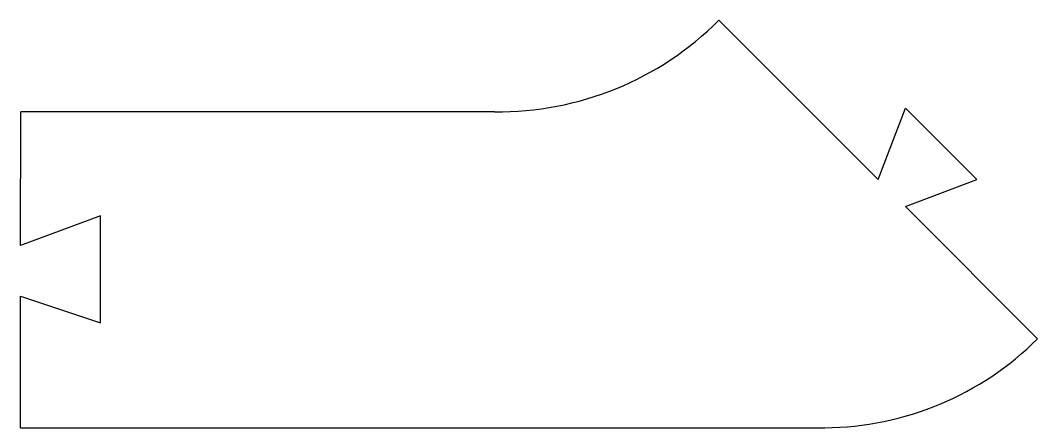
# Model space of a CAD drawing. Header units: centimetres. Extents: x 0 to 132, y -140 to 0.
# Drawn here: x 35 to 131.5, y -140 to -101.3 of the extents above; entities outside this region: 1.
import ezdxf

# ---------------------------------------------------------------- set-up
doc = ezdxf.new("R2010")
doc.units = ezdxf.units.CM
doc.header["$MEASUREMENT"] = 0
doc.layers.add('c24 v3_circuit v11', color=7, linetype='Continuous')

msp = doc.modelspace()

# ---------------------------------------------------------------- linework, layer by layer
at = {"layer": 'c24 v3_circuit v11'}
for p, q in [((116.424, -116.424), (101.299, -101.299)), ((35.018, -122.707), (35.032, -110)), ((80, -110), (35.032, -110)), ((116.424, -116.424), (119.005, -109.657)), ((119.005, -109.657), (122.384, -113.036)), ((125.764, -116.415), (122.384, -113.036)), ((118.996, -118.996), (125.764, -116.415)), ((131.549, -131.549), (118.996, -118.996)), ((42.61, -119.875), (35.018, -122.707)), ((42.599, -130.028), (42.61, -119.875)), ((35, -140), (35.013, -127.5)), ((35.013, -127.5), (42.599, -130.028)), ((35, -140), (111.346, -140))]:
    msp.add_line(p, q, dxfattribs=at)
for centre, radius, start, end in [((80.29, -80.29), 29.711, 269.44079, 315), ((111.145, -111.145), 28.856, 270.39928, 315.00001)]:
    msp.add_arc(centre, radius, start, end, dxfattribs=at)
msp.add_point((0, 0), dxfattribs=at)

doc.saveas('drawing.dxf')
